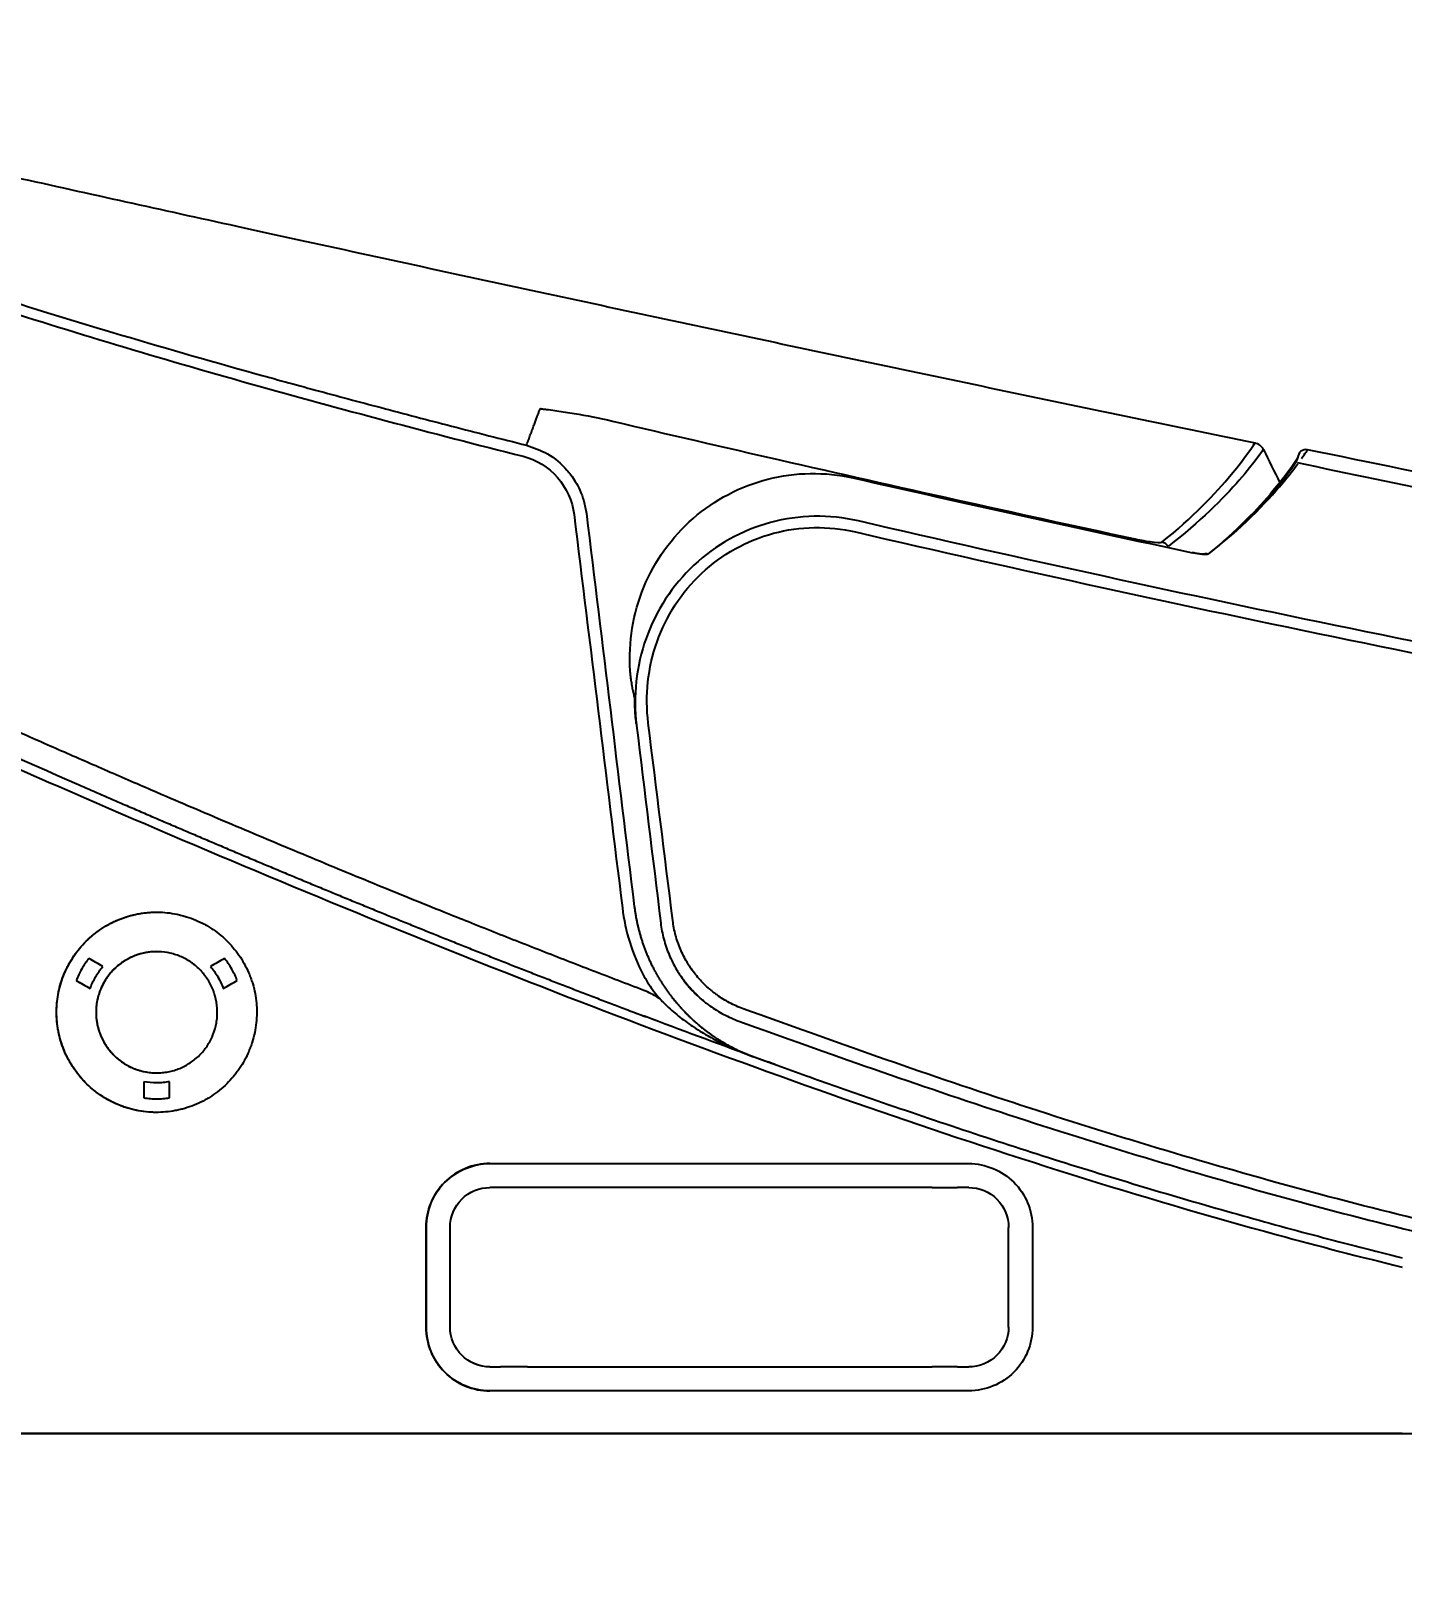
# Model space of a CAD drawing. Extents: x 796 to 6898, y -63 to 2465.
# Drawn here: x 1120.7 to 1292.6, y 647.1 to 840.4 of the extents above; entities that cross this region are included whole.
import ezdxf

# ---------------------------------------------------------------- set-up
doc = ezdxf.new("R2010")
doc.units = 0
doc.header["$LTSCALE"] = 20
doc.header["$MEASUREMENT"] = 0
doc.layers.get('0').update_dxf_attribs({"linetype": 'CONTINUOUS'})
doc.layers.get('DEFPOINTS').update_dxf_attribs({"linetype": 'CONTINUOUS'})
doc.layers.add('1', color=7, linetype='CONTINUOUS')
doc.styles.get("Standard").update_dxf_attribs({"font": 'NanumGothic.ttf'})
doc.dimstyles.get("Standard").update_dxf_attribs({"dimtxt": 2.7, "dimasz": 2.5, "dimexe": 1.5, "dimexo": 1.5, "dimgap": 1.5, "dimtad": 1, "dimdec": 0, "dimlfac": 10, "dimzin": 0, "dimdsep": 46, "dimtxsty": 'Standard', "dimcen": 0, "dimclrt": 2, "dimadec": 0, "dimazin": 0, "dimtfac": 1, "dimtdec": 0, "dimtmove": 0, "dimatfit": 3, "dimfxl": 0, "dimtolj": 1, "dimtzin": 0, "dimarcsym": 0})

# ---------------------------------------------------------------- blocks, each defined once
blk = doc.blocks.new('*D40')
at = {"color": 3, "lineweight": -2}
for p, q in [((997.8, 663.1), (997.8, 170.44)), ((1282.8, 217.31), (1282.8, 170.44)), ((1027.8, 175.44), (1252.8, 175.44))]:
    blk.add_line(p, q, dxfattribs=at)
at = {"color": 3}
for points in [[(1027.8, 180.44), (1027.8, 170.44), (997.8, 175.44)], [(1252.8, 180.44), (1252.8, 170.44), (1282.8, 175.44)]]:
    blk.add_solid(points, dxfattribs=at)
at = {"layer": 'DEFPOINTS', "color": 0}
for p in [(997.8, 664.6), (1282.8, 218.81), (1282.8, 175.44)]:
    blk.add_point(p, dxfattribs=at)
at = {"color": 2, "insert": (1140.3, 201.78), "char_height": 30, "attachment_point": 5}
blk.add_mtext('\\A1;285', dxfattribs=at)
blk = doc.blocks.new('*D33')
at = {"color": 3, "lineweight": -2}
for p, q in [((1722.08, 671.13), (1722.08, 20.68)), ((977.8, 283.1), (977.8, 20.68)), ((1007.8, 25.68), (1692.08, 25.68))]:
    blk.add_line(p, q, dxfattribs=at)
at = {"color": 3}
for points in [[(1007.8, 30.68), (1007.8, 20.68), (977.8, 25.68)], [(1692.08, 30.68), (1692.08, 20.68), (1722.08, 25.68)]]:
    blk.add_solid(points, dxfattribs=at)
at = {"layer": 'DEFPOINTS', "color": 0}
for p in [(1722.08, 672.63), (977.8, 284.6), (1722.08, 25.68)]:
    blk.add_point(p, dxfattribs=at)
at = {"color": 2, "insert": (1349.94, 51.84), "char_height": 30, "attachment_point": 5}
blk.add_mtext('\\A1;745', dxfattribs=at)

msp = doc.modelspace()

# ---------------------------------------------------------------- linework, layer by layer
at = {"layer": '1', "color": 0, "linetype": 'Continuous'}
for p, q in [((1143.25, 723.14), (1143.25, 723.14)), ((1126.42, 721.38), (1126.42, 721.38)), ((1136.51, 708.55), (1136.51, 708.55)), ((1134.91, 706.67), (1134.91, 706.67)), ((1182.98, 695.44), (1179.58, 695.44)), ((1233.68, 695.44), (1236.87, 695.44)), ((1170.28, 690.44), (1170.28, 690.44)), ((1173.28, 690.44), (1173.28, 690.44)), ((1170.28, 677.94), (1170.28, 677.94)), ((1173.28, 677.94), (1173.28, 677.94)), ((1182.98, 672.94), (1179.58, 672.94)), ((1236.87, 672.94), (1233.68, 672.94))]:
    msp.add_line(p, q, dxfattribs=at)
msp.add_arc((1280.54, 786.94), 1, 78.3579, 180, dxfattribs=at)
for centre, major_axis, ratio, start_param, end_param in [((1258.57, 775.35), (-0.32, -1.47), 0.000679, 3.338162, 3.640228), ((1262.19, 774.87), (0.94, -1.17), 0.981423, 1.609604, 2.247169), ((1268.11, 773.87), (-0.613, 0.79), 0.980688, 5.403761, 5.956842)]:
    msp.add_ellipse(centre, major_axis=major_axis, ratio=ratio, start_param=start_param, end_param=end_param, dxfattribs=at)
for points, degree, knots in [([(1036.59, 839.89), (1036.55, 839.9), (1037.93, 838.97), (1042.83, 836.27), (1043.97, 835.64), (1046.66, 834.22), (1048.21, 833.41), (1053.52, 830.7), (1057.91, 828.52), (1066.59, 824.55), (1069.84, 823.1), (1077.01, 820.05), (1080.94, 818.43), (1089.69, 815.02), (1094.48, 813.24), (1104.42, 809.71), (1109.62, 807.95), (1120.38, 804.46), (1125.93, 802.73), (1137.04, 799.4), (1142.64, 797.77), (1159.55, 793.02), (1170.96, 790), (1182.43, 787.09)], 3, [0, 0, 0, 0, 0.25, 0.25, 0.3125, 0.3125, 0.375, 0.375, 0.5, 0.5, 0.5625, 0.5625, 0.625, 0.625, 0.6875, 0.6875, 0.75, 0.75, 0.8125, 0.8125, 0.875, 0.875, 1, 1, 1, 1]), ([(1038.1, 840.42), (1038.16, 840.38), (1038.27, 840.3), (1039.26, 839.68), (1040.87, 838.73), (1043.6, 837.2), (1047.93, 834.86), (1054.94, 831.28), (1066.03, 825.97), (1081.27, 819.4), (1099.88, 812.56), (1115.08, 807.47), (1131.62, 802.38), (1145.33, 798.43), (1156.6, 795.33), (1164.82, 793.13), (1173.63, 790.82), (1179.72, 789.27), (1182.85, 788.48)], 3, [0, 0, 0, 0, 0.066982, 0.130716, 0.191334, 0.248966, 0.335776, 0.415755, 0.499002, 0.623838, 0.68452, 0.749311, 0.808177, 0.874762, 0.902999, 0.933262, 0.965585, 1, 1, 1, 1]), ([(1008.74, 808.67), (1008.75, 808.66), (1008.78, 808.62), (1009.1, 808.36), (1009.61, 807.94), (1010.32, 807.37), (1011.22, 806.66), (1012.3, 805.82), (1013.55, 804.87), (1014.94, 803.83), (1016.46, 802.71), (1018.1, 801.52), (1019.84, 800.3), (1021.66, 799.04), (1023.53, 797.78), (1025.42, 796.52), (1027.32, 795.29), (1030.17, 793.47), (1034.58, 790.73), (1040.69, 787.14), (1051.03, 781.35), (1063.37, 774.97), (1080.5, 766.77), (1093.35, 760.85), (1109.75, 753.41), (1119.8, 748.98), (1126.5, 746.03)], 3, [0, 0, 0, 0, 0.043803, 0.085816, 0.126123, 0.164778, 0.201813, 0.237237, 0.271048, 0.303235, 0.33378, 0.362666, 0.389876, 0.415398, 0.439219, 0.461332, 0.481735, 0.500424, 0.547145, 0.600351, 0.638368, 0.749997, 0.792002, 0.875008, 0.916739, 1, 1, 1, 1]), ([(1197.56, 720.15), (1181.76, 726.14), (1159.72, 734.96), (1131.32, 746.87), (1101, 760.53), (1073.4, 773.33), (1061.36, 779.39), (1054.31, 783.06), (1051.24, 784.69), (1046.56, 787.23), (1035.62, 793.39), (1022.34, 801.8), (1016.01, 806.63), (1013.1, 808.9), (1012.3, 809.55), (1012.34, 809.54)], 5, [0, 0, 0, 0, 0, 0, 0.250341, 0.358856, 0.460934, 0.478679, 0.481634, 0.492462, 0.516068, 0.531789, 0.594361, 0.780792, 1, 1, 1, 1, 1, 1]), ([(1007.2, 807.6), (1007.23, 807.55), (1008.29, 806.64), (1012.77, 803.22), (1014.77, 801.73), (1020.11, 797.98), (1023.47, 795.71), (1032.11, 790.28), (1037.41, 787.12), (1047.31, 781.69), (1050.93, 779.77), (1058.79, 775.74), (1063.02, 773.64), (1076.34, 767.22), (1086.03, 762.77), (1105.73, 753.87), (1115.78, 749.39), (1125.9, 744.98)], 3, [0, 0, 0, 0, 0.248239, 0.248239, 0.373532, 0.373532, 0.498826, 0.498826, 0.624119, 0.624119, 0.686766, 0.686766, 0.749413, 0.749413, 0.874706, 0.874706, 1, 1, 1, 1]), ([(1182.85, 788.48), (1182.94, 788.71), (1183.11, 789.16), (1183.35, 789.82), (1183.58, 790.42), (1183.79, 790.98), (1183.98, 791.49), (1184.15, 791.95), (1184.31, 792.36), (1184.45, 792.73), (1184.54, 792.96), (1184.58, 793.07)], 3, [0, 0, 0, 0, 0.14962, 0.289664, 0.420105, 0.540919, 0.652086, 0.753591, 0.845419, 0.927558, 1, 1, 1, 1]), ([(1184.59, 793.06), (1184.6, 793.08), (1184.68, 793.06), (1184.76, 793.05), (1184.8, 793.04), (1184.93, 793.02), (1185.02, 793.01), (1185.27, 792.98), (1185.45, 792.96), (1185.97, 792.89), (1186.31, 792.84), (1187.37, 792.69), (1188.1, 792.57), (1190.35, 792.2), (1191.97, 791.89), (1193.63, 791.5)], 3, [0, 0, 0, 0, 0.015625, 0.015625, 0.03125, 0.03125, 0.0625, 0.0625, 0.125, 0.125, 0.25, 0.25, 0.5, 0.5, 1, 1, 1, 1]), ([(1262.5, 776.32), (1266.34, 779.39), (1269.24, 782.46), (1273.14, 787.15), (1274.13, 788.76), (1274.16, 788.76)], 3, [0, 0, 0, 0, 0.5, 0.5, 1, 1, 1, 1]), ([(1275.21, 787.95), (1275.11, 788.15), (1274.96, 788.33), (1274.6, 788.62), (1274.38, 788.71), (1274.16, 788.76)], 3, [0, 0, 0, 0, 0.5, 0.5, 1, 1, 1, 1]), ([(1182.43, 787.09), (1184.1, 786.67), (1185.62, 785.73), (1187.87, 783.14), (1188.6, 781.5), (1188.82, 779.79)], 3, [0, 0, 0, 0, 0.5, 0.5, 1, 1, 1, 1]), ([(1182.85, 788.48), (1183.76, 788.16), (1185.67, 787.51), (1187.43, 785.99), (1188.47, 784.71), (1189.03, 783.88), (1189.59, 782.79), (1190.1, 781.45), (1190.27, 780.45), (1190.36, 779.93)], 3, [0, 0, 0, 0, 0.237985, 0.498466, 0.56293, 0.646525, 0.748442, 0.867111, 1, 1, 1, 1]), ([(1275.21, 787.95), (1275.18, 787.95), (1274.16, 786.37), (1270.18, 781.81), (1267.22, 778.82), (1263.3, 775.83)], 3, [0, 0, 0, 0, 0.5, 0.5, 1, 1, 1, 1]), ([(1279.55, 786.96), (1279.54, 786.93), (1278.49, 785.22), (1274.54, 780.52), (1271.84, 777.7), (1268.35, 774.86)], 3, [0, 0, 0, 0, 0.527183, 0.527183, 1, 1, 1, 1]), ([(1273.29, 779.15), (1274.5, 780.39), (1275.54, 781.55), (1278.49, 785.06), (1279.54, 786.79), (1279.54, 786.81)], 3, [0, 0, 0, 0, 0.293302, 0.293302, 1, 1, 1, 1]), ([(1195.85, 760.21), (1195.62, 763.8), (1196.21, 767.39), (1198.93, 773.98), (1201.07, 776.97), (1206.44, 781.65), (1209.68, 783.36), (1216.56, 785.11), (1220.26, 785.17), (1223.77, 784.38)], 3, [0, 0, 0, 0, 0.25, 0.25, 0.5, 0.5, 0.75, 0.75, 1, 1, 1, 1]), ([(1268.31, 774.84), (1272.41, 778.02), (1275.53, 781.24), (1278.39, 784.65), (1279.02, 785.47), (1279.51, 786.13)], 3, [0, 0, 0, 0, 0.727768, 0.727768, 1, 1, 1, 1]), ([(1709.01, 706.73), (1699.77, 708.26), (1678.67, 711.78), (1646.85, 717.18), (1614.65, 722.73), (1585.74, 727.79), (1561.55, 732.08), (1541.63, 735.65), (1525.53, 738.56), (1511.31, 741.15), (1498.51, 743.5), (1484.51, 746.08), (1467.63, 749.22), (1446.64, 753.16), (1422.53, 757.74), (1395.38, 762.97), (1365.5, 768.82), (1333.02, 775.29), (1304.09, 781.15), (1285.96, 784.9), (1279.48, 786.26)], 3, [0, 0, 0, 0, 0.064365, 0.146882, 0.22161, 0.288747, 0.34847, 0.3903, 0.427722, 0.4608, 0.489587, 0.517048, 0.55855, 0.607498, 0.663737, 0.727085, 0.797335, 0.872828, 0.954516, 1, 1, 1, 1]), ([(1224.45, 778.99), (1220.81, 779.83), (1217.02, 779.76), (1209.87, 777.83), (1206.54, 775.96), (1201.15, 770.92), (1199.08, 767.73), (1197.23, 762.54), (1196.81, 760.7), (1196.42, 757.04), (1196.43, 755.2), (1196.65, 753.36)], 3, [0, 0, 0, 0, 0.25, 0.25, 0.5, 0.5, 0.75, 0.75, 0.875, 0.875, 1, 1, 1, 1]), ([(1198.12, 753.64), (1197.69, 757.1), (1198.07, 760.6), (1200.37, 767.08), (1202.3, 770.07), (1207.34, 774.79), (1210.46, 776.54), (1217.15, 778.34), (1220.69, 778.4), (1224.09, 777.61)], 3, [0, 0, 0, 0, 0.25, 0.25, 0.5, 0.5, 0.75, 0.75, 1, 1, 1, 1]), ([(1258.88, 776.79), (1259.62, 776.63), (1260.35, 776.49), (1261.72, 776.29), (1262.38, 776.23), (1262.5, 776.32)], 3, [0, 0, 0, 0, 0.5, 0.5, 1, 1, 1, 1]), ([(1267.81, 774.82), (1267.85, 774.82), (1267.79, 774.82), (1267.72, 774.81), (1267.5, 774.82), (1267.13, 774.86), (1266.7, 774.93), (1266.43, 774.99), (1266.33, 775.02)], 3, [0, 0, 0, 0, 0.070213, 0.194939, 0.360154, 0.588203, 0.858122, 1, 1, 1, 1]), ([(1268.31, 774.84), (1268.23, 774.8), (1268.14, 774.79), (1268.03, 774.78), (1267.91, 774.78), (1267.76, 774.78), (1267.41, 774.82), (1267.2, 774.84), (1266.78, 774.91), (1266.56, 774.95), (1266.34, 775)], 3, [0, 0, 0, 0, 0.287997, 0.287997, 0.287997, 0.52184, 0.52184, 0.761124, 0.761124, 1, 1, 1, 1]), ([(1196.41, 756.86), (1196.36, 757.06), (1196.31, 757.27), (1196.21, 757.69), (1196.17, 757.91), (1196.11, 758.24), (1196.09, 758.35), (1196.05, 758.59), (1196.03, 758.71), (1196, 758.91), (1195.99, 758.98), (1195.97, 759.13), (1195.96, 759.21), (1195.94, 759.34), (1195.93, 759.39), (1195.92, 759.5), (1195.92, 759.56), (1195.9, 759.69), (1195.89, 759.77), (1195.88, 759.91), (1195.87, 759.96), (1195.86, 760.07), (1195.86, 760.13), (1195.85, 760.21)], 3, [0, 0, 0, 0, 0.25, 0.25, 0.5, 0.5, 0.625, 0.625, 0.75, 0.75, 0.8125, 0.8125, 0.875, 0.875, 0.90625, 0.90625, 0.9375, 0.9375, 0.96875, 0.96875, 0.984375, 0.984375, 1, 1, 1, 1]), ([(1195.85, 760.21), (1195.85, 760.21), (1195.85, 760.21), (1195.85, 760.21), (1195.85, 760.21), (1195.85, 760.21)], 3, [0, 0, 0, 0, 0.691217, 0.691217, 1, 1, 1, 1]), ([(1196.62, 753.61), (1196.54, 754.28), (1196.48, 754.96), (1196.44, 755.94), (1196.43, 756.26), (1196.43, 756.6), (1196.43, 756.66), (1196.43, 756.71)], 3, [0, 0, 0, 0, 0.626962, 0.626962, 0.939485, 0.939485, 1, 1, 1, 1]), ([(1125.9, 744.98), (1142.2, 737.89), (1158.74, 730.94), (1192.03, 717.68), (1208.78, 711.37), (1242.59, 699.64), (1259.69, 694.22), (1282.16, 688.09), (1287.37, 686.74), (1292.6, 685.47)], 3, [0, 0, 0, 0, 0.302886, 0.302886, 0.605773, 0.605773, 0.908659, 0.908659, 1, 1, 1, 1]), ([(1126.5, 746.03), (1140.7, 739.82), (1154.95, 733.77), (1169.08, 727.97), (1183.26, 722.33), (1197.71, 716.88), (1197.73, 716.87), (1197.75, 716.86), (1197.77, 716.85), (1197.79, 716.85), (1197.81, 716.84)], 5, [0, 0, 0, 0, 0, 0, 0.999999, 0.999999, 0.999999, 0.999999, 0.999999, 1, 1, 1, 1, 1, 1]), ([(1136.5, 704.85), (1136.38, 704.85), (1136.25, 704.85), (1135.92, 704.86), (1135.71, 704.88), (1134.69, 704.96), (1133.88, 705.1), (1132.9, 705.38), (1132.7, 705.44), (1132.31, 705.57), (1132.12, 705.64), (1131.54, 705.87), (1131.17, 706.04), (1130.08, 706.6), (1129.39, 707.04), (1128.58, 707.67), (1128.42, 707.81), (1128.11, 708.08), (1127.96, 708.21), (1127.52, 708.64), (1126.96, 709.23), (1126.46, 709.88), (1126.11, 710.38), (1125.99, 710.55), (1125.77, 710.9), (1125.67, 711.08), (1125.16, 711.98), (1124.84, 712.73), (1124.46, 713.89), (1124.35, 714.29), (1124.21, 714.9), (1124.17, 715.1), (1124.11, 715.51), (1124.08, 715.71), (1123.95, 716.73), (1123.94, 717.55), (1124.02, 718.57), (1124.04, 718.78), (1124.09, 719.19), (1124.12, 719.39), (1124.23, 720), (1124.32, 720.4), (1124.65, 721.59), (1124.95, 722.35), (1125.42, 723.27), (1125.52, 723.46), (1125.72, 723.81), (1125.83, 723.99), (1126.16, 724.51), (1126.64, 725.18), (1127.17, 725.8), (1127.75, 726.39), (1128.05, 726.68), (1128.99, 727.48), (1129.66, 727.95), (1130.55, 728.45), (1130.74, 728.54), (1131.1, 728.73), (1131.29, 728.82), (1131.86, 729.06), (1132.25, 729.21), (1133.41, 729.59), (1134.21, 729.77), (1135.24, 729.89), (1135.44, 729.91), (1135.85, 729.94), (1136.06, 729.94), (1136.34, 729.95), (1136.42, 729.95), (1136.5, 729.95)], 3, [0, 0, 0, 0, 0.009594, 0.009594, 0.02522, 0.02522, 0.087721, 0.087721, 0.103347, 0.103347, 0.118972, 0.118972, 0.150223, 0.150223, 0.212725, 0.212725, 0.228351, 0.228351, 0.243976, 0.243976, 0.275227, 0.306478, 0.306478, 0.322104, 0.322104, 0.337729, 0.337729, 0.400231, 0.400231, 0.431482, 0.431482, 0.447108, 0.447108, 0.462733, 0.462733, 0.525235, 0.525235, 0.540861, 0.540861, 0.556486, 0.556486, 0.587737, 0.587737, 0.650239, 0.650239, 0.665865, 0.665865, 0.68149, 0.68149, 0.712741, 0.743992, 0.743992, 0.775243, 0.775243, 0.837745, 0.837745, 0.85337, 0.85337, 0.868996, 0.868996, 0.900247, 0.900247, 0.962749, 0.962749, 0.978374, 0.978374, 0.994, 0.994, 1, 1, 1, 1]), ([(1135.17, 704.92), (1135.99, 704.83), (1136.81, 704.83), (1138.03, 704.94), (1138.44, 704.99), (1139.05, 705.11), (1139.25, 705.15), (1139.65, 705.25), (1139.85, 705.3), (1140.84, 705.59), (1141.6, 705.9), (1142.51, 706.37), (1142.69, 706.47), (1143.04, 706.68), (1143.22, 706.79), (1143.74, 707.13), (1144.07, 707.38), (1145.03, 708.15), (1145.61, 708.72), (1146.27, 709.52), (1146.4, 709.68), (1146.65, 710.01), (1146.77, 710.18), (1147.12, 710.69), (1147.55, 711.39), (1147.9, 712.12), (1148.14, 712.69), (1148.22, 712.88), (1148.36, 713.27), (1148.43, 713.47), (1148.74, 714.45), (1148.9, 715.26), (1149.03, 716.48), (1149.06, 716.89), (1149.06, 717.51), (1149.06, 717.72), (1149.04, 718.13), (1149.03, 718.34), (1148.93, 719.36), (1148.78, 720.16), (1148.49, 721.15), (1148.43, 721.34), (1148.29, 721.73), (1148.22, 721.93), (1147.99, 722.5), (1147.81, 722.87), (1147.24, 723.96), (1146.79, 724.64), (1145.75, 725.93), (1145.18, 726.52), (1144.24, 727.3), (1143.91, 727.55), (1143.4, 727.89), (1143.22, 728.01), (1142.87, 728.22), (1142.69, 728.33), (1141.79, 728.82), (1141.04, 729.14), (1140.06, 729.44), (1139.86, 729.5), (1139.46, 729.6), (1139.26, 729.65), (1138.65, 729.77), (1138.25, 729.84), (1137.03, 729.97), (1136.21, 729.97), (1135.18, 729.88), (1134.98, 729.86), (1134.57, 729.8), (1134.37, 729.77), (1133.76, 729.65), (1132.97, 729.46), (1132.19, 729.19), (1131.62, 728.96), (1131.43, 728.88), (1131.06, 728.71), (1130.87, 728.61), (1129.96, 728.14), (1129.27, 727.69), (1128.32, 726.91), (1128.01, 726.64), (1127.57, 726.21), (1127.42, 726.06), (1127.14, 725.75), (1127.01, 725.6), (1126.35, 724.81), (1125.89, 724.13), (1125.4, 723.23), (1125.3, 723.05), (1125.12, 722.67), (1125.04, 722.48), (1124.79, 721.91), (1124.65, 721.53), (1124.29, 720.35), (1124.12, 719.55), (1124.01, 718.52), (1123.99, 718.31), (1123.97, 717.9), (1123.96, 717.7), (1123.96, 717.08), (1123.98, 716.67), (1124.05, 715.86), (1124.11, 715.45), (1124.26, 714.65), (1124.36, 714.24), (1124.71, 713.06), (1125.02, 712.3), (1125.49, 711.4), (1125.59, 711.22), (1125.8, 710.86), (1125.91, 710.69), (1126.25, 710.17), (1126.49, 709.84), (1127.26, 708.88), (1127.83, 708.3), (1128.62, 707.64), (1128.78, 707.51), (1129.11, 707.26), (1129.28, 707.14), (1129.79, 706.8), (1130.48, 706.37), (1131.22, 706.02), (1131.78, 705.78), (1131.97, 705.7), (1132.36, 705.56), (1132.55, 705.49), (1133.54, 705.18), (1134.34, 705.01), (1135.17, 704.92)], 3, [0, 0, 0, 0, 0.03125, 0.03125, 0.046875, 0.046875, 0.054688, 0.054688, 0.0625, 0.0625, 0.09375, 0.09375, 0.101562, 0.101562, 0.109375, 0.109375, 0.125, 0.125, 0.15625, 0.15625, 0.164062, 0.164062, 0.171875, 0.171875, 0.1875, 0.203125, 0.203125, 0.210937, 0.210937, 0.21875, 0.21875, 0.25, 0.25, 0.265625, 0.265625, 0.273437, 0.273437, 0.28125, 0.28125, 0.3125, 0.3125, 0.320312, 0.320312, 0.328125, 0.328125, 0.34375, 0.34375, 0.375, 0.375, 0.40625, 0.40625, 0.421875, 0.421875, 0.429687, 0.429687, 0.4375, 0.4375, 0.46875, 0.46875, 0.476562, 0.476562, 0.484375, 0.484375, 0.5, 0.5, 0.53125, 0.53125, 0.539062, 0.539062, 0.546875, 0.546875, 0.5625, 0.578125, 0.578125, 0.585937, 0.585937, 0.59375, 0.59375, 0.625, 0.625, 0.640625, 0.640625, 0.648437, 0.648437, 0.65625, 0.65625, 0.6875, 0.6875, 0.695312, 0.695312, 0.703125, 0.703125, 0.71875, 0.71875, 0.75, 0.75, 0.757812, 0.757812, 0.765625, 0.765625, 0.78125, 0.78125, 0.796875, 0.796875, 0.8125, 0.8125, 0.84375, 0.84375, 0.851562, 0.851562, 0.859375, 0.859375, 0.875, 0.875, 0.90625, 0.90625, 0.914062, 0.914062, 0.921875, 0.921875, 0.9375, 0.953125, 0.953125, 0.960938, 0.960938, 0.96875, 0.96875, 1, 1, 1, 1]), ([(1196.37, 730.66), (1196.38, 730.59), (1196.4, 730.43), (1196.43, 730.2), (1196.47, 729.97), (1196.51, 729.74), (1196.54, 729.51), (1196.58, 729.28), (1196.63, 729.05), (1196.67, 728.82), (1196.72, 728.6), (1196.77, 728.37), (1196.83, 728.14), (1196.88, 727.91), (1196.94, 727.68), (1197, 727.45), (1197.06, 727.23), (1197.13, 727), (1197.2, 726.77), (1197.27, 726.54), (1197.34, 726.32), (1197.41, 726.09), (1197.49, 725.87), (1197.57, 725.64), (1197.65, 725.42), (1197.74, 725.2), (1197.82, 724.97), (1197.91, 724.75), (1198.01, 724.53), (1198.1, 724.31), (1198.2, 724.09), (1198.3, 723.87), (1198.4, 723.65), (1198.5, 723.43), (1198.61, 723.22), (1198.72, 723), (1198.79, 722.86), (1198.83, 722.78)], 3, [0, 0, 0, 0, 0.027925, 0.055887, 0.083888, 0.111926, 0.140003, 0.168117, 0.196269, 0.224459, 0.252687, 0.280954, 0.309258, 0.3376, 0.36598, 0.394398, 0.422855, 0.451349, 0.479881, 0.508452, 0.537061, 0.565708, 0.594393, 0.623116, 0.651878, 0.680677, 0.709515, 0.738391, 0.767306, 0.796258, 0.825249, 0.854279, 0.883346, 0.912452, 0.941596, 0.970779, 1, 1, 1, 1]), ([(1210.02, 717.84), (1209.43, 718.06), (1208.86, 718.31), (1207.77, 718.89), (1207.24, 719.21), (1206.61, 719.66), (1206.49, 719.76), (1206.24, 719.95), (1206.12, 720.05), (1205.76, 720.34), (1205.52, 720.55), (1204.85, 721.19), (1204.43, 721.65), (1203.85, 722.37), (1203.67, 722.62), (1203.4, 723), (1203.32, 723.13), (1203.15, 723.39), (1203.07, 723.53), (1202.67, 724.2), (1202.39, 724.75), (1201.91, 725.89), (1201.71, 726.47), (1201.47, 727.37), (1201.39, 727.67), (1201.28, 728.29), (1201.23, 728.59), (1201.19, 728.9)], 3, [0, 0, 0, 0, 0.125, 0.125, 0.25, 0.25, 0.28125, 0.28125, 0.3125, 0.3125, 0.375, 0.375, 0.5, 0.5, 0.5625, 0.5625, 0.59375, 0.59375, 0.625, 0.625, 0.75, 0.75, 0.875, 0.875, 0.9375, 0.9375, 1, 1, 1, 1]), ([(1199.68, 728.59), (1199.72, 728.25), (1199.77, 727.9), (1199.91, 727.22), (1199.98, 726.88), (1200.25, 725.88), (1200.47, 725.24), (1201, 723.97), (1201.31, 723.36), (1201.75, 722.61), (1201.84, 722.46), (1202.03, 722.17), (1202.13, 722.03), (1202.42, 721.6), (1202.62, 721.33), (1203.27, 720.52), (1203.73, 720.02), (1204.48, 719.3), (1204.74, 719.07), (1205.14, 718.74), (1205.27, 718.63), (1205.55, 718.42), (1205.69, 718.32), (1206.39, 717.82), (1206.97, 717.46), (1208.19, 716.82), (1208.82, 716.54), (1209.47, 716.3)], 3, [0, 0, 0, 0, 0.0625, 0.0625, 0.125, 0.125, 0.25, 0.25, 0.375, 0.375, 0.40625, 0.40625, 0.4375, 0.4375, 0.5, 0.5, 0.625, 0.625, 0.6875, 0.6875, 0.71875, 0.71875, 0.75, 0.75, 0.875, 0.875, 1, 1, 1, 1]), ([(1133.46, 724.36), (1133.92, 724.56), (1134.4, 724.72), (1135.12, 724.88), (1135.37, 724.92), (1135.86, 724.98), (1136.11, 724.99), (1136.86, 725.01), (1137.35, 724.97), (1137.96, 724.86), (1138.08, 724.84), (1138.33, 724.78), (1138.45, 724.75), (1138.81, 724.65), (1139.05, 724.57), (1139.74, 724.3), (1140.18, 724.08), (1140.71, 723.74), (1140.81, 723.67), (1141.01, 723.53), (1141.11, 723.45), (1141.41, 723.22), (1141.78, 722.9), (1142.12, 722.54), (1142.36, 722.25), (1142.44, 722.16), (1142.59, 721.96), (1142.67, 721.86), (1143.03, 721.35), (1143.27, 720.91), (1143.57, 720.23), (1143.66, 720), (1143.77, 719.65), (1143.81, 719.53), (1143.88, 719.28), (1143.91, 719.16), (1144.04, 718.56), (1144.1, 718.06), (1144.11, 717.44), (1144.11, 717.32), (1144.11, 717.07), (1144.1, 716.94), (1144.07, 716.57), (1144.04, 716.32), (1143.91, 715.59), (1143.78, 715.11), (1143.55, 714.53), (1143.5, 714.41), (1143.4, 714.18), (1143.34, 714.07), (1143.18, 713.74), (1142.93, 713.31), (1142.64, 712.9), (1142.33, 712.51), (1142.17, 712.32), (1141.65, 711.78), (1141.27, 711.46), (1140.66, 711.03), (1140.45, 710.9), (1140.01, 710.65), (1139.79, 710.54), (1139.11, 710.24), (1138.63, 710.09), (1138.02, 709.95), (1137.9, 709.93), (1137.65, 709.89), (1137.53, 709.87), (1137.16, 709.83), (1136.67, 709.79), (1136.17, 709.81), (1135.8, 709.83), (1135.68, 709.85), (1135.43, 709.88), (1135.3, 709.9), (1134.69, 710.01), (1134.21, 710.14), (1133.52, 710.41), (1133.29, 710.51), (1132.96, 710.68), (1132.85, 710.74), (1132.63, 710.86), (1132.53, 710.93), (1132, 711.26), (1131.62, 711.57), (1131.17, 712), (1131.08, 712.09), (1130.91, 712.27), (1130.82, 712.36), (1130.58, 712.64), (1130.43, 712.84), (1130, 713.45), (1129.76, 713.88), (1129.51, 714.45), (1129.46, 714.57), (1129.37, 714.8), (1129.33, 714.92), (1129.21, 715.27), (1129.08, 715.75), (1129, 716.24), (1128.95, 716.61), (1128.94, 716.73), (1128.92, 716.98), (1128.92, 717.11), (1128.9, 717.73), (1128.94, 718.23), (1129.07, 718.96), (1129.13, 719.2), (1129.26, 719.69), (1129.34, 719.92), (1129.61, 720.62), (1129.83, 721.06), (1130.24, 721.69), (1130.38, 721.9), (1130.69, 722.29), (1131.02, 722.67), (1131.38, 723.01), (1131.75, 723.33), (1131.95, 723.48), (1132.57, 723.92), (1133, 724.16), (1133.46, 724.36)], 3, [0, 0, 0, 0, 0.03125, 0.03125, 0.046875, 0.046875, 0.0625, 0.0625, 0.09375, 0.09375, 0.101563, 0.101563, 0.109375, 0.109375, 0.125, 0.125, 0.15625, 0.15625, 0.164063, 0.164063, 0.171875, 0.171875, 0.1875, 0.203125, 0.203125, 0.210938, 0.210938, 0.21875, 0.21875, 0.25, 0.25, 0.265625, 0.265625, 0.273438, 0.273438, 0.28125, 0.28125, 0.3125, 0.3125, 0.320313, 0.320313, 0.328125, 0.328125, 0.34375, 0.34375, 0.375, 0.375, 0.382813, 0.382813, 0.390625, 0.390625, 0.40625, 0.421875, 0.421875, 0.4375, 0.4375, 0.46875, 0.46875, 0.484375, 0.484375, 0.5, 0.5, 0.53125, 0.53125, 0.539063, 0.539063, 0.546875, 0.546875, 0.5625, 0.578125, 0.578125, 0.585938, 0.585938, 0.59375, 0.59375, 0.625, 0.625, 0.640625, 0.640625, 0.648438, 0.648438, 0.65625, 0.65625, 0.6875, 0.6875, 0.695313, 0.695313, 0.703125, 0.703125, 0.71875, 0.71875, 0.75, 0.75, 0.757813, 0.757813, 0.765625, 0.765625, 0.78125, 0.796875, 0.796875, 0.804688, 0.804688, 0.8125, 0.8125, 0.84375, 0.84375, 0.859375, 0.859375, 0.875, 0.875, 0.90625, 0.90625, 0.921875, 0.921875, 0.9375, 0.953125, 0.953125, 0.96875, 0.96875, 1, 1, 1, 1]), ([(1136.51, 725), (1136.31, 725), (1136.11, 724.99), (1135.66, 724.96), (1135.41, 724.92), (1134.67, 724.79), (1134.2, 724.66), (1133.62, 724.43), (1133.51, 724.38), (1133.28, 724.28), (1133.16, 724.22), (1132.83, 724.05), (1132.61, 723.93), (1131.99, 723.53), (1131.6, 723.22), (1131.15, 722.79), (1131.06, 722.7), (1130.89, 722.51), (1130.81, 722.42), (1130.56, 722.14), (1130.26, 721.74), (1130, 721.32), (1129.82, 720.99), (1129.76, 720.88), (1129.65, 720.66), (1129.59, 720.55), (1129.35, 719.97), (1129.19, 719.5), (1129.04, 718.77), (1128.99, 718.53), (1128.95, 718.15), (1128.94, 718.03), (1128.92, 717.78), (1128.92, 717.65), (1128.91, 717.03), (1128.95, 716.54), (1129.08, 715.8), (1129.14, 715.56), (1129.27, 715.08), (1129.35, 714.84), (1129.63, 714.15), (1129.85, 713.71), (1130.39, 712.87), (1130.7, 712.48), (1131.22, 711.95), (1131.4, 711.78), (1131.78, 711.45), (1131.97, 711.3), (1132.59, 710.88), (1133.02, 710.63), (1133.7, 710.34), (1133.93, 710.25), (1134.41, 710.09), (1134.65, 710.03), (1135.38, 709.87), (1135.87, 709.81), (1136.42, 709.8), (1136.47, 709.8), (1136.52, 709.8)], 3, [0, 0, 0, 0, 0.025273, 0.025273, 0.056512, 0.056512, 0.11899, 0.11899, 0.13461, 0.13461, 0.15023, 0.15023, 0.181469, 0.181469, 0.243947, 0.243947, 0.259567, 0.259567, 0.275187, 0.275187, 0.306426, 0.337665, 0.337665, 0.353285, 0.353285, 0.368904, 0.368904, 0.431383, 0.431383, 0.462622, 0.462622, 0.478242, 0.478242, 0.493862, 0.493862, 0.55634, 0.55634, 0.587579, 0.587579, 0.618819, 0.618819, 0.681297, 0.681297, 0.743776, 0.743776, 0.775015, 0.775015, 0.806254, 0.806254, 0.868733, 0.868733, 0.899972, 0.899972, 0.931211, 0.931211, 0.99369, 0.99369, 1, 1, 1, 1]), ([(1128.02, 724.15), (1127.85, 723.94), (1127.7, 723.73), (1127.39, 723.29), (1127.25, 723.06), (1126.98, 722.6), (1126.86, 722.36), (1126.63, 721.88), (1126.52, 721.63), (1126.42, 721.38)], 3, [0, 0, 0, 0, 0.25, 0.25, 0.5, 0.5, 0.75, 0.75, 1, 1, 1, 1]), ([(1128.18, 720.37), (1128.35, 720.87), (1128.58, 721.36), (1129.12, 722.3), (1129.43, 722.73), (1129.78, 723.14)], 3, [0, 0, 0, 0, 0.5, 0.5, 1, 1, 1, 1]), ([(1143.25, 723.14), (1143.6, 722.73), (1143.91, 722.3), (1144.45, 721.36), (1144.67, 720.87), (1144.85, 720.37)], 3, [0, 0, 0, 0, 0.5, 0.5, 1, 1, 1, 1]), ([(1143.25, 723.14), (1143.6, 722.73), (1143.91, 722.29), (1144.44, 721.36), (1144.67, 720.88), (1144.85, 720.37)], 3, [0, 0, 0, 0, 0.5, 0.5, 1, 1, 1, 1]), ([(1146.61, 721.38), (1146.51, 721.63), (1146.4, 721.88), (1146.17, 722.36), (1146.04, 722.59), (1145.78, 723.06), (1145.63, 723.28), (1145.33, 723.73), (1145.17, 723.94), (1145.01, 724.15)], 3, [0, 0, 0, 0, 0.25, 0.25, 0.5, 0.5, 0.75, 0.75, 1, 1, 1, 1]), ([(1127.14, 722.87), (1127.13, 722.85), (1127.12, 722.83), (1126.98, 722.59), (1126.86, 722.36), (1126.63, 721.88), (1126.52, 721.63), (1126.42, 721.38)], 3, [0, 0, 0, 0, 0.023557, 0.023557, 0.511778, 0.511778, 1, 1, 1, 1]), ([(1197.49, 722.1), (1197.66, 721.77), (1198.03, 721.14), (1198.54, 720.38), (1198.93, 719.88), (1199.16, 719.59), (1199.33, 719.38), (1199.5, 719.19), (1199.6, 719.07), (1199.65, 719.02)], 3, [0, 0, 0, 0, 0.290568, 0.581137, 0.726421, 0.799063, 0.871705, 0.944347, 1, 1, 1, 1]), ([(1198.83, 722.78), (1198.85, 722.75), (1198.89, 722.67), (1198.95, 722.56), (1199.01, 722.45), (1199.07, 722.34), (1199.13, 722.22), (1199.2, 722.11), (1199.26, 721.99), (1199.33, 721.88), (1199.4, 721.76), (1199.47, 721.65), (1199.54, 721.53), (1199.61, 721.41), (1199.68, 721.3), (1199.76, 721.18), (1199.83, 721.06), (1199.91, 720.94), (1199.99, 720.82), (1200.07, 720.7), (1200.15, 720.58), (1200.23, 720.46), (1200.31, 720.34), (1200.4, 720.21), (1200.49, 720.09), (1200.57, 719.97), (1200.66, 719.85), (1200.75, 719.72), (1200.85, 719.6), (1200.94, 719.48), (1201.04, 719.35), (1201.13, 719.23), (1201.23, 719.11), (1201.33, 718.98), (1201.43, 718.86), (1201.54, 718.73), (1201.64, 718.61), (1201.75, 718.48), (1201.86, 718.36), (1201.96, 718.23), (1202.08, 718.11), (1202.19, 717.98), (1202.3, 717.86), (1202.42, 717.73), (1202.54, 717.61), (1202.66, 717.48), (1202.78, 717.36), (1202.9, 717.23), (1203.03, 717.11), (1203.15, 716.98), (1203.28, 716.86), (1203.41, 716.73), (1203.54, 716.61), (1203.68, 716.49), (1203.81, 716.36), (1203.95, 716.24), (1204.09, 716.12), (1204.23, 716), (1204.37, 715.88), (1204.51, 715.75), (1204.66, 715.63), (1204.81, 715.51), (1204.96, 715.39), (1205.11, 715.28), (1205.26, 715.16), (1205.42, 715.04), (1205.58, 714.92), (1205.74, 714.81), (1205.9, 714.69), (1206.06, 714.57), (1206.23, 714.46), (1206.39, 714.35), (1206.56, 714.23), (1206.73, 714.12), (1206.91, 714.01), (1207.08, 713.9), (1207.26, 713.79), (1207.43, 713.69), (1207.62, 713.58), (1207.8, 713.47), (1207.98, 713.37), (1208.17, 713.27), (1208.36, 713.16), (1208.55, 713.06), (1208.74, 712.96), (1208.93, 712.86), (1209.13, 712.77), (1209.32, 712.67), (1209.52, 712.58), (1209.73, 712.48), (1209.93, 712.39), (1210.13, 712.3), (1210.34, 712.22), (1210.55, 712.13), (1210.76, 712.04), (1210.97, 711.96), (1211.19, 711.88), (1211.33, 711.83), (1211.4, 711.8)], 3, [0, 0, 0, 0, 0.007335, 0.014735, 0.0222, 0.029729, 0.037323, 0.044983, 0.052707, 0.060496, 0.068349, 0.076268, 0.084251, 0.0923, 0.100413, 0.108591, 0.116834, 0.125141, 0.133514, 0.141951, 0.150454, 0.159021, 0.167653, 0.17635, 0.185111, 0.193938, 0.20283, 0.211786, 0.220807, 0.229893, 0.239044, 0.24826, 0.257541, 0.266886, 0.276297, 0.285772, 0.295312, 0.304917, 0.314587, 0.324322, 0.334122, 0.343987, 0.353916, 0.363911, 0.37397, 0.384094, 0.394283, 0.404537, 0.414856, 0.42524, 0.435689, 0.446202, 0.456781, 0.467424, 0.478132, 0.488906, 0.499744, 0.510647, 0.521614, 0.532647, 0.543745, 0.554908, 0.566135, 0.577427, 0.588785, 0.600207, 0.611694, 0.623246, 0.634863, 0.646545, 0.658292, 0.670104, 0.68198, 0.693922, 0.705928, 0.718, 0.730136, 0.742338, 0.754604, 0.766935, 0.779331, 0.791792, 0.804318, 0.816909, 0.829565, 0.842285, 0.855071, 0.867922, 0.880837, 0.893818, 0.906863, 0.919974, 0.933149, 0.946389, 0.959695, 0.973065, 0.9865, 1, 1, 1, 1]), ([(1199.66, 719.01), (1199.55, 719.09), (1198.89, 719.53), (1198.19, 719.91), (1197.56, 720.15)], 3, [0, 0, 0, 0, 0.156784, 1, 1, 1, 1]), ([(1199.65, 719.02), (1199.67, 719), (1199.8, 718.85), (1200.19, 718.44), (1200.85, 717.81), (1201.95, 716.86), (1203.43, 715.78), (1205.28, 714.61), (1207.85, 713.22), (1209.86, 712.36), (1211.23, 711.86)], 3, [0, 0, 0, 0, 0.004304, 0.044132, 0.123787, 0.203443, 0.362754, 0.522066, 0.681377, 1, 1, 1, 1]), ([(1347.97, 681.18), (1336.19, 682.88), (1324.42, 684.89), (1301.11, 689.75), (1289.54, 692.58), (1266.53, 698.9), (1255.12, 702.37), (1232.47, 709.78), (1221.23, 713.78), (1210.02, 717.84)], 3, [0, 0, 0, 0, 0.25, 0.25, 0.5, 0.5, 0.75, 0.75, 1, 1, 1, 1]), ([(1209.47, 716.3), (1220.71, 712.25), (1231.97, 708.26), (1254.68, 700.85), (1266.11, 697.38), (1289.17, 691.06), (1300.76, 688.22), (1324.12, 683.35), (1335.88, 681.34), (1347.71, 679.64)], 3, [0, 0, 0, 0, 0.25, 0.25, 0.5, 0.5, 0.75, 0.75, 1, 1, 1, 1]), ([(1211.07, 711.92), (1213.51, 711.04), (1218.49, 709.24), (1227.32, 706.14), (1237.53, 702.67), (1248.93, 698.96), (1260.18, 695.49), (1271.21, 692.27), (1281.98, 689.31), (1289.1, 687.52), (1292.6, 686.64)], 3, [0, 0, 0, 0, 0.09106, 0.186097, 0.328872, 0.469536, 0.607484, 0.742177, 0.873145, 1, 1, 1, 1]), ([(1211.07, 711.92), (1211.1, 711.91), (1211.14, 711.89), (1211.2, 711.87), (1211.23, 711.86)], 3, [0, 0, 0, 0, 0.213862, 1, 1, 1, 1]), ([(1211.28, 711.84), (1211.3, 711.84), (1211.32, 711.83), (1211.36, 711.81), (1211.38, 711.81), (1211.4, 711.8)], 3, [0, 0, 0, 0, 0.287876, 0.643938, 1, 1, 1, 1]), ([(1211.4, 711.8), (1211.83, 711.65), (1212.27, 711.49), (1212.93, 711.25), (1213.16, 711.17), (1213.48, 711.06), (1213.59, 711.02), (1213.8, 710.94), (1213.91, 710.9), (1214.02, 710.87)], 3, [0, 0, 0, 0, 0.5, 0.5, 0.75, 0.75, 0.875, 0.875, 1, 1, 1, 1]), ([(1134.91, 708.7), (1134.91, 708.63), (1134.91, 708.56), (1134.91, 707.89), (1134.91, 707.28), (1134.91, 706.67)], 3, [0, 0, 0, 0, 0.100256, 0.100256, 1, 1, 1, 1]), ([(1138.11, 708.7), (1137.85, 708.65), (1137.58, 708.61), (1137.05, 708.56), (1136.78, 708.55), (1135.97, 708.55), (1135.44, 708.6), (1134.91, 708.7)], 3, [0, 0, 0, 0, 0.25, 0.25, 0.5, 0.5, 1, 1, 1, 1]), ([(1134.91, 708.7), (1134.91, 708.35), (1134.91, 708.01), (1134.91, 707.33), (1134.91, 707), (1134.91, 706.67)], 3, [0, 0, 0, 0, 0.510597, 0.510597, 1, 1, 1, 1]), ([(1138.11, 706.67), (1138.11, 707), (1138.11, 707.33), (1138.11, 708.01), (1138.11, 708.35), (1138.11, 708.7)], 3, [0, 0, 0, 0, 0.489471, 0.489471, 1, 1, 1, 1]), ([(1134.91, 706.67), (1135.18, 706.63), (1135.44, 706.6), (1135.98, 706.56), (1136.25, 706.55), (1136.51, 706.55)], 3, [0, 0, 0, 0, 0.500172, 0.500172, 1, 1, 1, 1]), ([(1134.91, 706.67), (1135.18, 706.63), (1135.44, 706.6), (1135.98, 706.56), (1136.24, 706.55), (1136.78, 706.55), (1137.05, 706.56), (1137.58, 706.6), (1137.85, 706.63), (1138.11, 706.67)], 3, [0, 0, 0, 0, 0.25, 0.25, 0.5, 0.5, 0.75, 0.75, 1, 1, 1, 1]), ([(1178.28, 698.44), (1176.14, 698.44), (1174.11, 697.59), (1171.12, 694.6), (1170.28, 692.58), (1170.28, 690.44)], 3, [0, 0, 0, 0, 0.5, 0.5, 1, 1, 1, 1]), ([(1170.28, 690.44), (1170.28, 692.55), (1171.14, 694.62), (1174.09, 697.57), (1176.16, 698.44), (1178.28, 698.44)], 3, [0, 0, 0, 0, 0.5, 0.5, 1, 1, 1, 1]), ([(1178.28, 698.44), (1182.02, 698.44), (1185.77, 698.44), (1199.47, 698.44), (1209.42, 698.44), (1225.67, 698.44), (1231.98, 698.44), (1238.28, 698.44)], 3, [0, 0, 0, 0, 0.187345, 0.187345, 0.684782, 0.684782, 1, 1, 1, 1]), ([(1238.28, 698.44), (1240.39, 698.44), (1242.46, 697.57), (1245.41, 694.62), (1246.28, 692.55), (1246.28, 690.44)], 3, [0, 0, 0, 0, 0.5, 0.5, 1, 1, 1, 1]), ([(1173.28, 690.44), (1173.28, 691.76), (1173.82, 693.05), (1175.66, 694.9), (1176.96, 695.44), (1178.28, 695.44)], 3, [0, 0, 0, 0, 0.5, 0.5, 1, 1, 1, 1]), ([(1173.28, 690.44), (1173.28, 691.76), (1173.82, 693.05), (1175.66, 694.9), (1176.96, 695.44), (1178.28, 695.44)], 3, [0, 0, 0, 0, 0.5, 0.5, 1, 1, 1, 1]), ([(1233.68, 695.44), (1228.9, 695.44), (1224.13, 695.44), (1209.39, 695.44), (1199.43, 695.44), (1187.31, 695.44), (1185.15, 695.44), (1182.98, 695.44)], 3, [0, 0, 0, 0, 0.282738, 0.282738, 0.871891, 0.871891, 1, 1, 1, 1]), ([(1238.28, 695.44), (1239.6, 695.44), (1240.89, 694.9), (1242.74, 693.05), (1243.28, 691.76), (1243.28, 690.44)], 3, [0, 0, 0, 0, 0.5, 0.5, 1, 1, 1, 1]), ([(1173.28, 677.94), (1173.28, 678.98), (1173.28, 680.02), (1173.28, 682.11), (1173.28, 683.15), (1173.28, 686.27), (1173.28, 688.36), (1173.28, 690.44)], 3, [0, 0, 0, 0, 0.25, 0.25, 0.5, 0.5, 1, 1, 1, 1]), ([(1170.28, 677.94), (1170.28, 675.8), (1171.12, 673.78), (1174.12, 670.79), (1176.14, 669.94), (1178.28, 669.94)], 3, [0, 0, 0, 0, 0.5, 0.5, 1, 1, 1, 1]), ([(1178.27, 669.94), (1176.16, 669.94), (1174.09, 670.81), (1171.14, 673.76), (1170.28, 675.83), (1170.28, 677.94)], 3, [0, 0, 0, 0, 0.5, 0.5, 1, 1, 1, 1]), ([(1178.28, 672.94), (1176.95, 672.94), (1175.66, 673.48), (1173.82, 675.33), (1173.28, 676.62), (1173.28, 677.94)], 3, [0, 0, 0, 0, 0.5, 0.5, 1, 1, 1, 1]), ([(1178.28, 672.94), (1176.96, 672.94), (1175.67, 673.48), (1173.82, 675.33), (1173.28, 676.62), (1173.28, 677.94)], 3, [0, 0, 0, 0, 0.5, 0.5, 1, 1, 1, 1]), ([(1246.28, 677.94), (1246.28, 675.83), (1245.41, 673.76), (1242.47, 670.81), (1240.39, 669.94), (1238.28, 669.94)], 3, [0, 0, 0, 0, 0.5, 0.5, 1, 1, 1, 1]), ([(1243.28, 677.94), (1243.28, 676.62), (1242.74, 675.33), (1240.9, 673.48), (1239.6, 672.94), (1238.28, 672.94)], 3, [0, 0, 0, 0, 0.5, 0.5, 1, 1, 1, 1]), ([(1182.98, 672.94), (1185.04, 672.94), (1187.11, 672.94), (1199.18, 672.94), (1209.19, 672.94), (1224.03, 672.94), (1228.85, 672.94), (1233.68, 672.94)], 3, [0, 0, 0, 0, 0.12201, 0.12201, 0.714374, 0.714374, 1, 1, 1, 1]), ([(1238.28, 669.94), (1231.91, 669.94), (1225.55, 669.94), (1209.16, 669.94), (1199.14, 669.94), (1185.51, 669.94), (1181.89, 669.94), (1178.27, 669.94)], 3, [0, 0, 0, 0, 0.31831, 0.31831, 0.819183, 0.819183, 1, 1, 1, 1]), ([(1017.81, 664.6), (1017.91, 664.6), (1018.01, 664.6), (1019.85, 664.6), (1021.75, 664.6), (1025.94, 664.6), (1028.23, 664.6), (1033.25, 664.6), (1035.99, 664.6), (1041.92, 664.6), (1045.14, 664.6), (1052.02, 664.6), (1055.69, 664.6), (1063.38, 664.6), (1067.39, 664.6), (1079.78, 664.6), (1088.46, 664.6), (1101.66, 664.6), (1106.1, 664.6), (1115.01, 664.6), (1119.48, 664.6), (1132.91, 664.6), (1141.9, 664.6), (1159.88, 664.6), (1168.87, 664.6), (1186.86, 664.6), (1195.85, 664.6), (1213.83, 664.6), (1222.84, 664.6), (1240.78, 664.6), (1259.04, 664.6), (1285.02, 664.6), (1317.95, 664.6), (1339.7, 664.6), (1373.97, 664.6), (1395.99, 664.6), (1429.01, 664.6), (1440.01, 664.6), (1461.99, 664.6), (1472.97, 664.6), (1494.88, 664.6), (1505.81, 664.6), (1527.57, 664.6), (1538.4, 664.6), (1559.84, 664.6), (1570.45, 664.6), (1591.21, 664.6), (1601.36, 664.6), (1620.84, 664.6), (1630.16, 664.6), (1647.74, 664.6), (1656.04, 664.6), (1671.33, 664.6), (1678.32, 664.6), (1690.63, 664.6), (1695.94, 664.6), (1704.53, 664.6), (1707.8, 664.6), (1710.07, 664.6), (1710.18, 664.6), (1710.29, 664.6)], 3, [0, 0, 0, 0, 0.001051, 0.001051, 0.019011, 0.019011, 0.036972, 0.036972, 0.054932, 0.054932, 0.072893, 0.072893, 0.090853, 0.090853, 0.108814, 0.108814, 0.144735, 0.144735, 0.162695, 0.162695, 0.180656, 0.180656, 0.216577, 0.216577, 0.252498, 0.252498, 0.288418, 0.288418, 0.324339, 0.324339, 0.36026, 0.396181, 0.432102, 0.476413, 0.476413, 0.556645, 0.556645, 0.596761, 0.596761, 0.636877, 0.636877, 0.676993, 0.676993, 0.717109, 0.717109, 0.757225, 0.757225, 0.797341, 0.797341, 0.837457, 0.837457, 0.877573, 0.877573, 0.917689, 0.917689, 0.957805, 0.957805, 0.997921, 0.997921, 1, 1, 1, 1]), ([(1292.6, 664.6), (1280.67, 664.6), (1255.42, 664.6), (1220.2, 664.6), (1186.95, 664.6), (1157.04, 664.6), (1127.16, 664.6), (1097.47, 664.6), (1073.29, 664.6), (1055.8, 664.6), (1047.12, 664.6), (1042.03, 664.6), (1040.51, 664.6), (1039.75, 664.6)], 3, [0, 0, 0, 0, 0.136769, 0.289412, 0.403648, 0.517866, 0.632081, 0.746234, 0.860221, 0.918075, 0.974335, 0.987093, 1, 1, 1, 1])]:
    msp.add_open_spline(points, degree=degree, knots=knots, dxfattribs=at)
for points, degree in [([(1038.1, 840.42), (1150.15, 814.39), (1274.16, 788.76)], 2), ([(1193.63, 791.5), (1200.61, 789.86), (1207.59, 788.24), (1214.57, 786.64)], 3), ([(1275.21, 787.95), (1275.88, 786.55), (1276.58, 785.16), (1277.29, 783.77)], 3), ([(1279.99, 786.8), (1280.49, 787.51), (1280.74, 787.91), (1280.75, 787.93)], 3), ([(1717.09, 705.63), (1483.08, 746.23), (1280.74, 787.92)], 2), ([(1214.57, 786.64), (1229.32, 783.26), (1244.09, 779.98), (1258.88, 776.79)], 3), ([(1223.77, 784.38), (1237.94, 781.16), (1252.13, 778.04), (1266.34, 775)], 3), ([(1188.82, 779.79), (1190.84, 763.35), (1192.86, 746.92), (1194.87, 730.49)], 3), ([(1190.36, 779.93), (1192.36, 763.51), (1194.37, 747.08), (1196.37, 730.66)], 3), ([(1224.09, 777.61), (1265.17, 768.07), (1306.51, 759.63), (1347.97, 752.05)], 3), ([(1348.2, 753.45), (1306.76, 761.03), (1265.48, 769.46), (1224.45, 778.99)], 3), ([(1196.43, 756.71), (1196.42, 756.76), (1196.41, 756.81), (1196.41, 756.86)], 3), ([(1196.62, 753.61), (1196.63, 753.52), (1196.64, 753.44), (1196.65, 753.36)], 3), ([(1196.65, 753.36), (1197.66, 745.1), (1198.67, 736.84), (1199.68, 728.59)], 3), ([(1201.19, 728.9), (1200.16, 737.14), (1199.14, 745.39), (1198.12, 753.64)], 3), ([(1194.87, 730.49), (1195.23, 727.54), (1196.11, 724.73), (1197.49, 722.1)], 3), ([(1129.78, 723.14), (1129.19, 723.48), (1128.6, 723.82), (1128.02, 724.15)], 3), ([(1145.01, 724.15), (1144.42, 723.82), (1143.84, 723.48), (1143.25, 723.14)], 3), ([(1145.01, 724.15), (1144.42, 723.82), (1143.84, 723.48), (1143.25, 723.14)], 3), ([(1126.42, 721.38), (1127.01, 721.04), (1127.59, 720.71), (1128.18, 720.37)], 3), ([(1126.42, 721.38), (1127, 721.04), (1127.59, 720.71), (1128.18, 720.37)], 3), ([(1144.85, 720.37), (1145.44, 720.71), (1146.02, 721.04), (1146.61, 721.38)], 3), ([(1203.89, 719.88), (1203.49, 720.28), (1203.12, 720.7), (1202.77, 721.14)], 3), ([(1205.1, 718.77), (1204.68, 719.12), (1204.27, 719.49), (1203.89, 719.88)], 3), ([(1211.07, 711.92), (1206.62, 713.54), (1202.19, 715.18), (1197.76, 716.86)], 3), ([(1211.23, 711.86), (1211.28, 711.84)], 1), ([(1214.02, 710.87), (1213.71, 710.98), (1213.41, 711.09), (1213.12, 711.21)], 3), ([(1179.58, 695.44), (1179.15, 695.44), (1178.71, 695.44), (1178.28, 695.44)], 3), ([(1238.28, 695.44), (1237.81, 695.44), (1237.35, 695.44), (1236.88, 695.44)], 3), ([(1170.28, 690.44), (1170.28, 686.27), (1170.28, 682.11), (1170.28, 677.94)], 3), ([(1170.28, 677.94), (1170.28, 682.11), (1170.28, 686.27), (1170.28, 690.44)], 3), ([(1173.28, 677.94), (1173.28, 682.11), (1173.28, 686.27), (1173.28, 690.44)], 3), ([(1243.28, 677.94), (1243.28, 682.11), (1243.28, 686.27), (1243.28, 690.44)], 3), ([(1246.28, 690.44), (1246.28, 686.27), (1246.28, 682.11), (1246.28, 677.94)], 3), ([(1178.28, 672.94), (1178.71, 672.94), (1179.15, 672.94), (1179.58, 672.94)], 3), ([(1236.88, 672.94), (1237.35, 672.94), (1237.81, 672.94), (1238.28, 672.94)], 3)]:
    msp.add_open_spline(points, degree=degree, dxfattribs=at)

# ---------------------------------------------------------------- dimensions: what is measured, and where the dimension line sits
dim = msp.add_linear_dim(base=(1722.08, 25.68), p1=(977.8, 284.6), p2=(1722.08, 672.63), text='745', dimstyle='Standard', override={"dimtxt": 30, "dimasz": 30, "dimexe": 5, "dimgap": 10, "dimlfac": 1, "dimzin": 12, "dimclrd": 3, "dimclre": 3, "dimazin": 2, "dimarcsym": 1})
dim.commit()
dim.dimension.update_dxf_attribs({"geometry": '*D33', "text_midpoint": (1349.94, 25.68), "dimtype": 160})
dim = msp.add_linear_dim(base=(1282.8, 175.44), p1=(997.8, 664.6), p2=(1282.8, 218.81), dimstyle='Standard', override={"dimtxt": 30, "dimasz": 30, "dimexe": 5, "dimgap": 10, "dimlfac": 1, "dimzin": 12, "dimclrd": 3, "dimclre": 3, "dimazin": 2, "dimarcsym": 1})
dim.commit()
dim.dimension.update_dxf_attribs({"geometry": '*D40', "text_midpoint": (1140.3, 175.44), "dimtype": 160})

doc.saveas('drawing.dxf')
